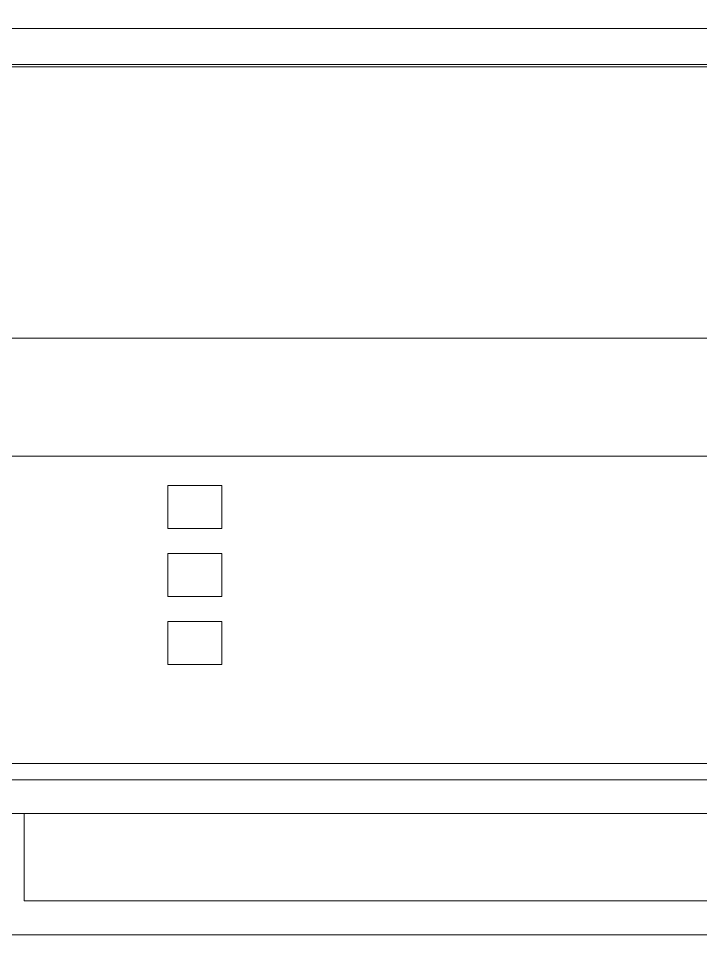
# Model space of a CAD drawing. Header units: millimetres. Extents: x 41350 to 54029, y 25852 to 34717.
# Drawn here: x 47034.04 to 47064.22, y 33666.68 to 33707.18 of the extents above; entities that cross this region are included whole.
import ezdxf

# ---------------------------------------------------------------- set-up
doc = ezdxf.new("R2010")
doc.units = ezdxf.units.MM
doc.set_wipeout_variables(frame=1)
doc.layers.add('000-PI-Oprema', color=30, linetype='Continuous', lineweight=5)
doc.layers.add('000-SI-Oprema', color=30, linetype='Continuous', lineweight=5)

# ---------------------------------------------------------------- blocks, each defined once
blk = doc.blocks.new('SITOP PSU8200')
at = {"layer": '000-PI-Oprema'}
for p, q in [((76.1, -3.85), (29.9, -3.85)), ((28.4, -5.35), (77.6, -5.35)), ((77.6, -5.35), (28.4, -5.35))]:
    blk.add_line(p, q, dxfattribs=at)
blk.add_wipeout([(0, 125), (90, 125), (90, 0), (0, 0)]).dxf.layer = '000-PI-Oprema'
for p, q in [((90, 34.7), (0, 34.7)), ((2.995, 33.113), (87.005, 33.113)), ((86.93, 33.008), (3.07, 33.008)), ((3.07, 21.008), (86.93, 21.008)), ((88.746, 15.8), (1.254, 15.8)), ((36.25, 14.5), (38.65, 14.5)), ((36.25, 12.6), (36.25, 14.5)), ((38.65, 14.5), (38.65, 12.6)), ((38.65, 12.6), (36.25, 12.6)), ((36.25, 11.497), (38.65, 11.497)), ((36.25, 9.597), (36.25, 11.497)), ((38.65, 11.497), (38.65, 9.597)), ((38.65, 9.597), (36.25, 9.597)), ((36.25, 8.493), (38.65, 8.493)), ((36.25, 6.593), (36.25, 8.493)), ((38.65, 8.493), (38.65, 6.593)), ((38.65, 6.593), (36.25, 6.593)), ((67.893, 2.217), (28.333, 2.217)), ((2.934, 1.5), (86.942, 1.5)), ((2.933, 0), (86.943, 0)), ((86.1, 0), (28.271, 0)), ((29.9, -3.85), (29.9, 0)), ((48, 0), (48, 0)), ((48, 0), (48, 0)), ((90, 0), (48, 0)), ((48, 0), (86.1, 0))]:
    blk.add_line(p, q, dxfattribs=at)

msp = doc.modelspace()

# ---------------------------------------------------------------- block references
at = {"layer": '000-SI-Oprema', "linetype": 'ByBlock', "lineweight": -2, "ltscale": 0.01}
msp.add_blockref('SITOP PSU8200', (47004.397, 33672.028), dxfattribs=at)

doc.saveas('drawing.dxf')
